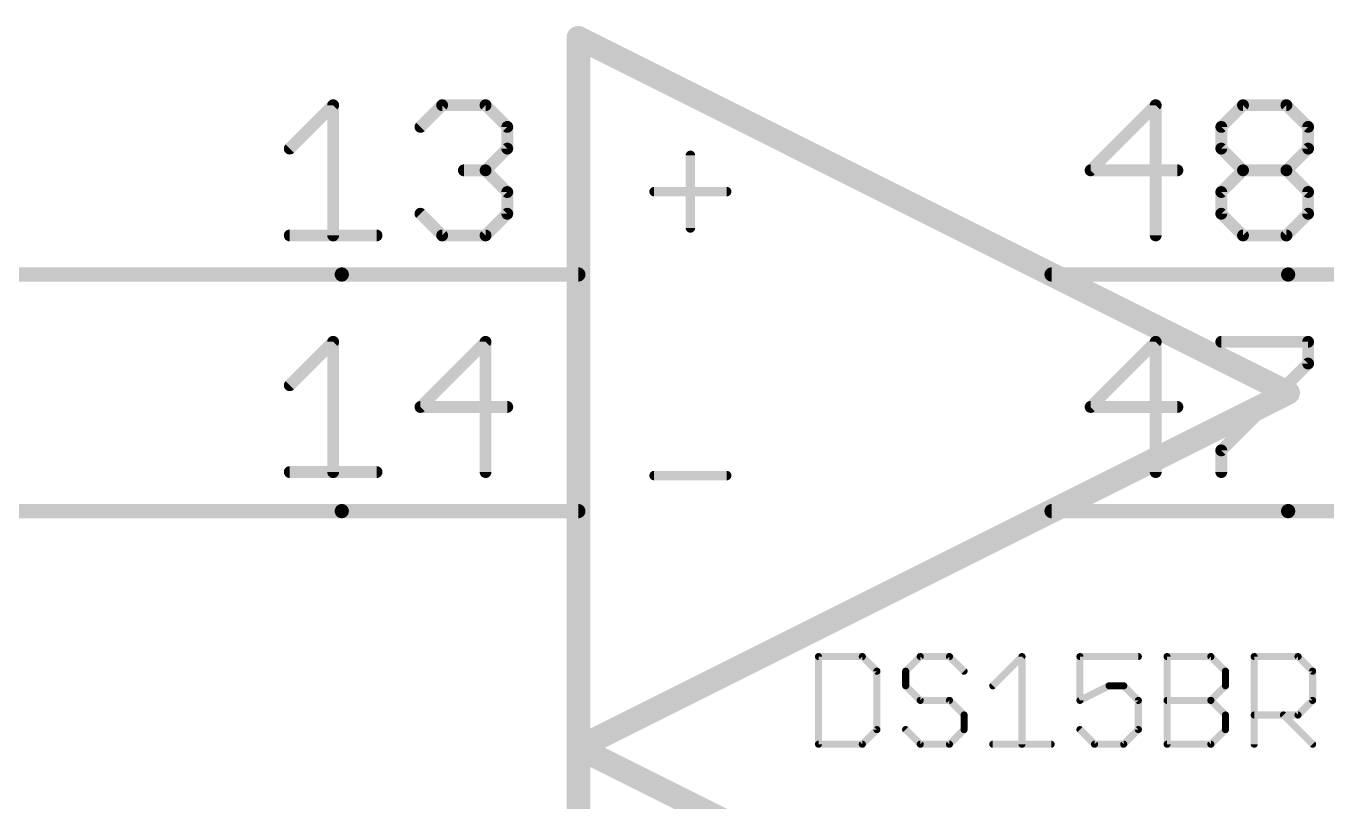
# Model space of a CAD drawing. Extents: x -72 to 265, y -97 to 216.
# Drawn here: x 9.31 to 23.28, y 85.78 to 94.11 of the extents above; entities that cross this region are included whole.
import ezdxf

# ---------------------------------------------------------------- set-up
doc = ezdxf.new("R2010")
doc.units = 0
for name, color, linetype in [('91', 94, 'CONTINUOUS'), ('94', 14, 'CONTINUOUS'), ('95', 251, 'CONTINUOUS'), ('96', 251, 'CONTINUOUS')]:
    doc.layers.add(name, color=color, linetype=linetype)

msp = doc.modelspace()

# ---------------------------------------------------------------- linework, layer by layer
at = {"layer": '91', "const_width": 0.1524}
for points in [[(5.08, 91.44), (12.7, 91.44)], [(22.86, 91.44), (35.56, 91.44)], [(12.7, 88.9), (5.08, 88.9)], [(35.56, 88.9), (22.86, 88.9)]]:
    msp.add_lwpolyline(points, dxfattribs=at)
at = {"layer": '91', "const_width": 0.0762}
for points in [[(12.7, 91.4019, 1), (12.7, 91.4781)], [(22.86, 91.4781, 1), (22.86, 91.4019)], [(12.7, 88.8619, 1), (12.7, 88.9381)], [(22.86, 88.9381, 1), (22.86, 88.8619)]]:
    msp.add_lwpolyline(points, format="xyb", dxfattribs=at)
at = {"layer": '94'}
for points, const_width in [([(15.24, 93.98), (15.24, 86.36)], 0.254), ([(22.86, 90.17), (15.24, 93.98)], 0.254), ([(12.7, 91.44), (15.24, 91.44)], 0.1524), ([(22.86, 91.44), (20.32, 91.44)], 0.1524), ([(15.24, 86.36), (22.86, 90.17)], 0.254), ([(12.7, 88.9), (15.24, 88.9)], 0.1524), ([(22.86, 88.9), (20.32, 88.9)], 0.1524), ([(15.24, 86.36), (15.24, 78.74)], 0.254), ([(22.86, 82.55), (15.24, 86.36)], 0.254)]:
    msp.add_lwpolyline(points, dxfattribs=dict(at, const_width=const_width))
for points, const_width in [([(15.3035, 93.98, 1), (15.1765, 93.98)], 0.127), ([(15.2684, 94.0368, 1), (15.2116, 93.9232)], 0.127), ([(12.7, 91.4781, 1), (12.7, 91.4019)], 0.0762), ([(15.24, 91.4019, 1), (15.24, 91.4781)], 0.0762), ([(20.32, 91.4781, 1), (20.32, 91.4019)], 0.0762), ([(22.86, 91.4019, 1), (22.86, 91.4781)], 0.0762), ([(22.8884, 90.1132, 1), (22.8316, 90.2268)], 0.127), ([(22.8316, 90.1132, 1), (22.8884, 90.2268)], 0.127), ([(12.7, 88.9381, 1), (12.7, 88.8619)], 0.0762), ([(15.24, 88.8619, 1), (15.24, 88.9381)], 0.0762), ([(20.32, 88.9381, 1), (20.32, 88.8619)], 0.0762), ([(22.86, 88.8619, 1), (22.86, 88.9381)], 0.0762), ([(15.3035, 86.36, 1), (15.1765, 86.36)], 0.127), ([(15.2684, 86.4168, 1), (15.2116, 86.3032)], 0.127), ([(15.2116, 86.4168, 1), (15.2684, 86.3032)], 0.127), ([(15.1765, 86.36, 1), (15.3035, 86.36)], 0.127)]:
    msp.add_lwpolyline(points, format="xyb", dxfattribs=dict(at, const_width=const_width))
at = {"layer": '95', "const_width": 0.127}
for points in [[(12.1413, 92.7912), (12.6074, 93.2573)], [(12.6074, 93.2573), (12.6074, 91.8591)], [(13.5446, 93.0243), (13.7777, 93.2573)], [(13.7777, 93.2573), (14.2437, 93.2573)], [(14.2437, 93.2573), (14.4768, 93.0243)], [(21.4382, 93.2573), (20.7391, 92.5582)], [(21.4382, 91.8591), (21.4382, 93.2573)], [(22.1424, 93.0243), (22.3754, 93.2573)], [(22.3754, 93.2573), (22.8415, 93.2573)], [(22.8415, 93.2573), (23.0745, 93.0243)], [(14.4768, 93.0243), (14.4768, 92.7912)], [(22.1424, 92.7912), (22.1424, 93.0243)], [(23.0745, 93.0243), (23.0745, 92.7912)], [(14.4768, 92.7912), (14.2437, 92.5582)], [(22.3754, 92.5582), (22.1424, 92.7912)], [(23.0745, 92.7912), (22.8415, 92.5582)], [(14.2437, 92.5582), (14.0107, 92.5582)], [(14.2437, 92.5582), (14.4768, 92.3252)], [(20.7391, 92.5582), (21.6712, 92.5582)], [(22.1424, 92.3252), (22.3754, 92.5582)], [(22.3754, 92.5582), (22.8415, 92.5582)], [(22.8415, 92.5582), (23.0745, 92.3252)], [(14.4768, 92.3252), (14.4768, 92.0921)], [(22.1424, 92.0921), (22.1424, 92.3252)], [(23.0745, 92.3252), (23.0745, 92.0921)], [(13.7777, 91.8591), (13.5446, 92.0921)], [(14.4768, 92.0921), (14.2437, 91.8591)], [(22.3754, 91.8591), (22.1424, 92.0921)], [(23.0745, 92.0921), (22.8415, 91.8591)], [(12.1413, 91.8591), (13.0735, 91.8591)], [(14.2437, 91.8591), (13.7777, 91.8591)], [(22.8415, 91.8591), (22.3754, 91.8591)], [(12.1413, 90.2512), (12.6074, 90.7173)], [(12.6074, 90.7173), (12.6074, 89.3191)], [(14.2437, 90.7173), (13.5446, 90.0182)], [(14.2437, 89.3191), (14.2437, 90.7173)], [(21.4382, 90.7173), (20.7391, 90.0182)], [(21.4382, 89.3191), (21.4382, 90.7173)], [(22.1424, 90.7173), (23.0745, 90.7173)], [(23.0745, 90.7173), (23.0745, 90.4843)], [(23.0745, 90.4843), (22.1424, 89.5521)], [(13.5446, 90.0182), (14.4768, 90.0182)], [(20.7391, 90.0182), (21.6712, 90.0182)], [(22.1424, 89.5521), (22.1424, 89.3191)], [(12.1413, 89.3191), (13.0735, 89.3191)]]:
    msp.add_lwpolyline(points, dxfattribs=at)
at = {"layer": '95', "const_width": 0.0635}
for points in [[(12.6392, 93.2573, 1), (12.5757, 93.2573)], [(12.6299, 93.2348, 1), (12.585, 93.2797)], [(13.7777, 93.289, 1), (13.7777, 93.2255)], [(13.8001, 93.2348, 1), (13.7552, 93.2797)], [(14.2662, 93.2797, 1), (14.2213, 93.2348)], [(14.2437, 93.2255, 1), (14.2437, 93.289)], [(21.4699, 93.2573, 1), (21.4064, 93.2573)], [(21.4606, 93.2348, 1), (21.4157, 93.2797)], [(22.3754, 93.289, 1), (22.3754, 93.2255)], [(22.3979, 93.2348, 1), (22.353, 93.2797)], [(22.8639, 93.2797, 1), (22.819, 93.2348)], [(22.8415, 93.2255, 1), (22.8415, 93.289)], [(13.5222, 93.0467, 1), (13.5671, 93.0018)], [(14.5085, 93.0243, 1), (14.445, 93.0243)], [(14.4543, 93.0018, 1), (14.4992, 93.0467)], [(22.1741, 93.0243, 1), (22.1106, 93.0243)], [(22.1199, 93.0467, 1), (22.1648, 93.0018)], [(23.1063, 93.0243, 1), (23.0428, 93.0243)], [(23.0521, 93.0018, 1), (23.097, 93.0467)], [(12.1189, 92.8137, 1), (12.1638, 92.7688)], [(14.445, 92.7912, 1), (14.5085, 92.7912)], [(14.4992, 92.7688, 1), (14.4543, 92.8137)], [(22.1648, 92.8137, 1), (22.1199, 92.7688)], [(22.1106, 92.7912, 1), (22.1741, 92.7912)], [(23.0428, 92.7912, 1), (23.1063, 92.7912)], [(23.097, 92.7688, 1), (23.0521, 92.8137)], [(14.0107, 92.5899, 1), (14.0107, 92.5264)], [(14.2662, 92.5806, 1), (14.2213, 92.5357)], [(14.2213, 92.5806, 1), (14.2662, 92.5357)], [(14.2437, 92.5264, 1), (14.2437, 92.5899)], [(20.7391, 92.5899, 1), (20.7391, 92.5264)], [(20.7166, 92.5806, 1), (20.7616, 92.5357)], [(21.6712, 92.5264, 1), (21.6712, 92.5899)], [(22.3754, 92.5899, 1), (22.3754, 92.5264)], [(22.3979, 92.5357, 1), (22.353, 92.5806)], [(22.353, 92.5357, 1), (22.3979, 92.5806)], [(22.8639, 92.5806, 1), (22.819, 92.5357)], [(22.819, 92.5806, 1), (22.8639, 92.5357)], [(22.8415, 92.5264, 1), (22.8415, 92.5899)], [(14.5085, 92.3252, 1), (14.445, 92.3252)], [(14.4543, 92.3027, 1), (14.4992, 92.3476)], [(22.1741, 92.3252, 1), (22.1106, 92.3252)], [(22.1199, 92.3476, 1), (22.1648, 92.3027)], [(23.1063, 92.3252, 1), (23.0428, 92.3252)], [(23.0521, 92.3027, 1), (23.097, 92.3476)], [(13.5671, 92.1146, 1), (13.5222, 92.0697)], [(14.445, 92.0921, 1), (14.5085, 92.0921)], [(14.4992, 92.0697, 1), (14.4543, 92.1146)], [(22.1648, 92.1146, 1), (22.1199, 92.0697)], [(22.1106, 92.0921, 1), (22.1741, 92.0921)], [(23.0428, 92.0921, 1), (23.1063, 92.0921)], [(23.097, 92.0697, 1), (23.0521, 92.1146)], [(12.1413, 91.8909, 1), (12.1413, 91.8273)], [(13.0735, 91.8273, 1), (13.0735, 91.8909)], [(13.7777, 91.8909, 1), (13.7777, 91.8273)], [(13.7552, 91.8366, 1), (13.8001, 91.8816)], [(14.2213, 91.8816, 1), (14.2662, 91.8366)], [(14.2437, 91.8273, 1), (14.2437, 91.8909)], [(22.3754, 91.8909, 1), (22.3754, 91.8273)], [(22.353, 91.8366, 1), (22.3979, 91.8816)], [(22.819, 91.8816, 1), (22.8639, 91.8366)], [(22.8415, 91.8273, 1), (22.8415, 91.8909)], [(12.5757, 91.8591, 1), (12.6392, 91.8591)], [(21.4064, 91.8591, 1), (21.4699, 91.8591)], [(12.6392, 90.7173, 1), (12.5757, 90.7173)], [(12.6299, 90.6948, 1), (12.585, 90.7397)], [(14.2755, 90.7173, 1), (14.212, 90.7173)], [(14.2662, 90.6948, 1), (14.2213, 90.7397)], [(21.4699, 90.7173, 1), (21.4064, 90.7173)], [(21.4606, 90.6948, 1), (21.4157, 90.7397)], [(22.1424, 90.749, 1), (22.1424, 90.6855)], [(23.1063, 90.7173, 1), (23.0428, 90.7173)], [(23.0745, 90.6855, 1), (23.0745, 90.749)], [(23.0428, 90.4843, 1), (23.1063, 90.4843)], [(23.097, 90.4618, 1), (23.0521, 90.5067)], [(12.1189, 90.2737, 1), (12.1638, 90.2288)], [(13.5446, 90.0499, 1), (13.5446, 89.9864)], [(13.5222, 90.0406, 1), (13.5671, 89.9957)], [(14.4768, 89.9864, 1), (14.4768, 90.0499)], [(20.7391, 90.0499, 1), (20.7391, 89.9864)], [(20.7166, 90.0406, 1), (20.7616, 89.9957)], [(21.6712, 89.9864, 1), (21.6712, 90.0499)], [(22.1741, 89.5521, 1), (22.1106, 89.5521)], [(22.1199, 89.5746, 1), (22.1648, 89.5297)], [(12.1413, 89.3509, 1), (12.1413, 89.2874)], [(12.5757, 89.3191, 1), (12.6392, 89.3191)], [(13.0735, 89.2874, 1), (13.0735, 89.3509)], [(14.212, 89.3191, 1), (14.2755, 89.3191)], [(21.4064, 89.3191, 1), (21.4699, 89.3191)], [(22.1106, 89.3191, 1), (22.1741, 89.3191)]]:
    msp.add_lwpolyline(points, format="xyb", dxfattribs=at)
at = {"layer": '96'}
for points, const_width in [([(16.4426, 92.7193), (16.4426, 91.9397)], 0.1016), ([(16.0528, 92.3295), (16.8324, 92.3295)], 0.1016), ([(16.0528, 89.2815), (16.8324, 89.2815)], 0.1016), ([(17.8181, 87.3387), (17.8181, 86.3981)], 0.0762), ([(18.2884, 87.3387), (17.8181, 87.3387)], 0.0762), ([(18.4452, 87.1819), (18.2884, 87.3387)], 0.0762), ([(18.9104, 87.3387), (18.7536, 87.1819)], 0.0762), ([(19.2239, 87.3387), (18.9104, 87.3387)], 0.0762), ([(19.3807, 87.1819), (19.2239, 87.3387)], 0.0762), ([(19.6891, 87.0252), (20.0027, 87.3387)], 0.0762), ([(20.0027, 87.3387), (20.0027, 86.3981)], 0.0762), ([(21.2517, 87.3387), (20.6247, 87.3387)], 0.0762), ([(20.6247, 87.3387), (20.6247, 86.8684)], 0.0762), ([(21.5602, 86.3981), (21.5602, 87.3387)], 0.0762), ([(21.5602, 87.3387), (22.0305, 87.3387)], 0.0762), ([(22.0305, 87.3387), (22.1872, 87.1819)], 0.0762), ([(22.4957, 86.3981), (22.4957, 87.3387)], 0.0762), ([(22.4957, 87.3387), (22.966, 87.3387)], 0.0762), ([(22.966, 87.3387), (23.1228, 87.1819)], 0.0762), ([(18.4452, 86.5549), (18.4452, 87.1819)], 0.0762), ([(18.7536, 87.1819), (18.7536, 87.0252)], 0.0762), ([(22.1872, 87.1819), (22.1872, 87.0252)], 0.0762), ([(23.1228, 87.1819), (23.1228, 86.8684)], 0.0762), ([(18.7536, 87.0252), (18.9104, 86.8684)], 0.0762), ([(20.6247, 86.8684), (20.9382, 87.0252)], 0.0762), ([(20.9382, 87.0252), (21.095, 87.0252)], 0.0762), ([(21.095, 87.0252), (21.2517, 86.8684)], 0.0762), ([(22.1872, 87.0252), (22.0305, 86.8684)], 0.0762), ([(18.9104, 86.8684), (19.2239, 86.8684)], 0.0762), ([(19.2239, 86.8684), (19.3807, 86.7116)], 0.0762), ([(21.2517, 86.8684), (21.2517, 86.5549)], 0.0762), ([(21.5602, 86.8684), (22.0305, 86.8684)], 0.0762), ([(22.0305, 86.8684), (22.1872, 86.7116)], 0.0762), ([(23.1228, 86.8684), (22.966, 86.7116)], 0.0762), ([(19.3807, 86.7116), (19.3807, 86.5549)], 0.0762), ([(22.1872, 86.7116), (22.1872, 86.5549)], 0.0762), ([(22.966, 86.7116), (22.4957, 86.7116)], 0.0762), ([(22.8092, 86.7116), (23.1228, 86.3981)], 0.0762), ([(18.2884, 86.3981), (18.4452, 86.5549)], 0.0762), ([(18.9104, 86.3981), (18.7536, 86.5549)], 0.0762), ([(19.3807, 86.5549), (19.2239, 86.3981)], 0.0762), ([(20.7814, 86.3981), (20.6247, 86.5549)], 0.0762), ([(21.2517, 86.5549), (21.095, 86.3981)], 0.0762), ([(22.1872, 86.5549), (22.0305, 86.3981)], 0.0762), ([(17.8181, 86.3981), (18.2884, 86.3981)], 0.0762), ([(19.2239, 86.3981), (18.9104, 86.3981)], 0.0762), ([(19.6891, 86.3981), (20.3162, 86.3981)], 0.0762), ([(21.095, 86.3981), (20.7814, 86.3981)], 0.0762), ([(22.0305, 86.3981), (21.5602, 86.3981)], 0.0762)]:
    msp.add_lwpolyline(points, dxfattribs=dict(at, const_width=const_width))
for points, const_width in [([(16.468, 92.7193, 1), (16.4172, 92.7193)], 0.0508), ([(16.0528, 92.3549, 1), (16.0528, 92.3041)], 0.0508), ([(16.8324, 92.3041, 1), (16.8324, 92.3549)], 0.0508), ([(16.4172, 91.9397, 1), (16.468, 91.9397)], 0.0508), ([(16.0528, 89.3069, 1), (16.0528, 89.2561)], 0.0508), ([(16.8324, 89.2561, 1), (16.8324, 89.3069)], 0.0508), ([(17.8372, 87.3387, 1), (17.7991, 87.3387)], 0.0381), ([(17.8181, 87.3578, 1), (17.8181, 87.3197)], 0.0381), ([(18.3019, 87.3522, 1), (18.2749, 87.3252)], 0.0381), ([(18.2884, 87.3197, 1), (18.2884, 87.3578)], 0.0381), ([(18.9104, 87.3578, 1), (18.9104, 87.3197)], 0.0381), ([(18.9239, 87.3252, 1), (18.8969, 87.3522)], 0.0381), ([(19.2374, 87.3522, 1), (19.2104, 87.3252)], 0.0381), ([(19.2239, 87.3197, 1), (19.2239, 87.3578)], 0.0381), ([(20.0217, 87.3387, 1), (19.9836, 87.3387)], 0.0381), ([(20.0161, 87.3252, 1), (19.9892, 87.3522)], 0.0381), ([(20.6437, 87.3387, 1), (20.6056, 87.3387)], 0.0381), ([(20.6247, 87.3578, 1), (20.6247, 87.3197)], 0.0381), ([(21.2517, 87.3197, 1), (21.2517, 87.3578)], 0.0381), ([(21.5792, 87.3387, 1), (21.5411, 87.3387)], 0.0381), ([(21.5602, 87.3578, 1), (21.5602, 87.3197)], 0.0381), ([(22.0439, 87.3522, 1), (22.017, 87.3252)], 0.0381), ([(22.0305, 87.3197, 1), (22.0305, 87.3578)], 0.0381), ([(22.5147, 87.3387, 1), (22.4766, 87.3387)], 0.0381), ([(22.4957, 87.3578, 1), (22.4957, 87.3197)], 0.0381), ([(22.9795, 87.3522, 1), (22.9525, 87.3252)], 0.0381), ([(22.966, 87.3197, 1), (22.966, 87.3578)], 0.0381), ([(18.4642, 87.1819, 1), (18.4261, 87.1819)], 0.0381), ([(18.4317, 87.1685, 1), (18.4586, 87.1954)], 0.0381), ([(18.7401, 87.1954, 1), (18.7671, 87.1685)], 0.0381), ([(18.7727, 87.1819, 1), (18.7346, 87.1819)], 0.0381), ([(19.3672, 87.1685, 1), (19.3942, 87.1954)], 0.0381), ([(22.2063, 87.1819, 1), (22.1682, 87.1819)], 0.0381), ([(22.1738, 87.1685, 1), (22.2007, 87.1954)], 0.0381), ([(23.1418, 87.1819, 1), (23.1037, 87.1819)], 0.0381), ([(23.1093, 87.1685, 1), (23.1362, 87.1954)], 0.0381), ([(18.7671, 87.0386, 1), (18.7401, 87.0117)], 0.0381), ([(18.7346, 87.0252, 1), (18.7727, 87.0252)], 0.0381), ([(19.6757, 87.0386, 1), (19.7026, 87.0117)], 0.0381), ([(20.9382, 87.0442, 1), (20.9382, 87.0061)], 0.0381), ([(20.9467, 87.0081, 1), (20.9297, 87.0422)], 0.0381), ([(21.1084, 87.0386, 1), (21.0815, 87.0117)], 0.0381), ([(21.095, 87.0061, 1), (21.095, 87.0442)], 0.0381), ([(22.1682, 87.0252, 1), (22.2063, 87.0252)], 0.0381), ([(22.2007, 87.0117, 1), (22.1738, 87.0386)], 0.0381), ([(18.9104, 86.8875, 1), (18.9104, 86.8494)], 0.0381), ([(18.8969, 86.8549, 1), (18.9239, 86.8819)], 0.0381), ([(19.2374, 86.8819, 1), (19.2104, 86.8549)], 0.0381), ([(19.2239, 86.8494, 1), (19.2239, 86.8875)], 0.0381), ([(20.6056, 86.8684, 1), (20.6437, 86.8684)], 0.0381), ([(20.6161, 86.8854, 1), (20.6332, 86.8514)], 0.0381), ([(21.2708, 86.8684, 1), (21.2327, 86.8684)], 0.0381), ([(21.2383, 86.8549, 1), (21.2652, 86.8819)], 0.0381), ([(21.5602, 86.8875, 1), (21.5602, 86.8494)], 0.0381), ([(22.0439, 86.8819, 1), (22.017, 86.8549)], 0.0381), ([(22.017, 86.8819, 1), (22.0439, 86.8549)], 0.0381), ([(22.0305, 86.8494, 1), (22.0305, 86.8875)], 0.0381), ([(23.1037, 86.8684, 1), (23.1418, 86.8684)], 0.0381), ([(23.1362, 86.8549, 1), (23.1093, 86.8819)], 0.0381), ([(19.3997, 86.7116, 1), (19.3616, 86.7116)], 0.0381), ([(19.3672, 86.6982, 1), (19.3942, 86.7251)], 0.0381), ([(22.2063, 86.7116, 1), (22.1682, 86.7116)], 0.0381), ([(22.1738, 86.6982, 1), (22.2007, 86.7251)], 0.0381), ([(22.4957, 86.7307, 1), (22.4957, 86.6926)], 0.0381), ([(22.8227, 86.7251, 1), (22.7958, 86.6982)], 0.0381), ([(22.9525, 86.7251, 1), (22.9795, 86.6982)], 0.0381), ([(22.966, 86.6926, 1), (22.966, 86.7307)], 0.0381), ([(18.4261, 86.5549, 1), (18.4642, 86.5549)], 0.0381), ([(18.4586, 86.5414, 1), (18.4317, 86.5683)], 0.0381), ([(18.7671, 86.5683, 1), (18.7401, 86.5414)], 0.0381), ([(19.3616, 86.5549, 1), (19.3997, 86.5549)], 0.0381), ([(19.3942, 86.5414, 1), (19.3672, 86.5683)], 0.0381), ([(20.6381, 86.5683, 1), (20.6112, 86.5414)], 0.0381), ([(21.2327, 86.5549, 1), (21.2708, 86.5549)], 0.0381), ([(21.2652, 86.5414, 1), (21.2383, 86.5683)], 0.0381), ([(22.1682, 86.5549, 1), (22.2063, 86.5549)], 0.0381), ([(22.2007, 86.5414, 1), (22.1738, 86.5683)], 0.0381), ([(17.8181, 86.4171, 1), (17.8181, 86.3791)], 0.0381), ([(17.7991, 86.3981, 1), (17.8372, 86.3981)], 0.0381), ([(18.2749, 86.4116, 1), (18.3019, 86.3846)], 0.0381), ([(18.2884, 86.3791, 1), (18.2884, 86.4171)], 0.0381), ([(18.9104, 86.4171, 1), (18.9104, 86.3791)], 0.0381), ([(18.8969, 86.3846, 1), (18.9239, 86.4116)], 0.0381), ([(19.2104, 86.4116, 1), (19.2374, 86.3846)], 0.0381), ([(19.2239, 86.3791, 1), (19.2239, 86.4171)], 0.0381), ([(19.6891, 86.4171, 1), (19.6891, 86.3791)], 0.0381), ([(19.9836, 86.3981, 1), (20.0217, 86.3981)], 0.0381), ([(20.3162, 86.3791, 1), (20.3162, 86.4171)], 0.0381), ([(20.7814, 86.4171, 1), (20.7814, 86.3791)], 0.0381), ([(20.768, 86.3846, 1), (20.7949, 86.4116)], 0.0381), ([(21.0815, 86.4116, 1), (21.1084, 86.3846)], 0.0381), ([(21.095, 86.3791, 1), (21.095, 86.4171)], 0.0381), ([(21.5602, 86.4171, 1), (21.5602, 86.3791)], 0.0381), ([(21.5411, 86.3981, 1), (21.5792, 86.3981)], 0.0381), ([(22.017, 86.4116, 1), (22.0439, 86.3846)], 0.0381), ([(22.0305, 86.3791, 1), (22.0305, 86.4171)], 0.0381), ([(22.4766, 86.3981, 1), (22.5147, 86.3981)], 0.0381), ([(23.1093, 86.3846, 1), (23.1362, 86.4116)], 0.0381)]:
    msp.add_lwpolyline(points, format="xyb", dxfattribs=dict(at, const_width=const_width))

doc.saveas('drawing.dxf')
